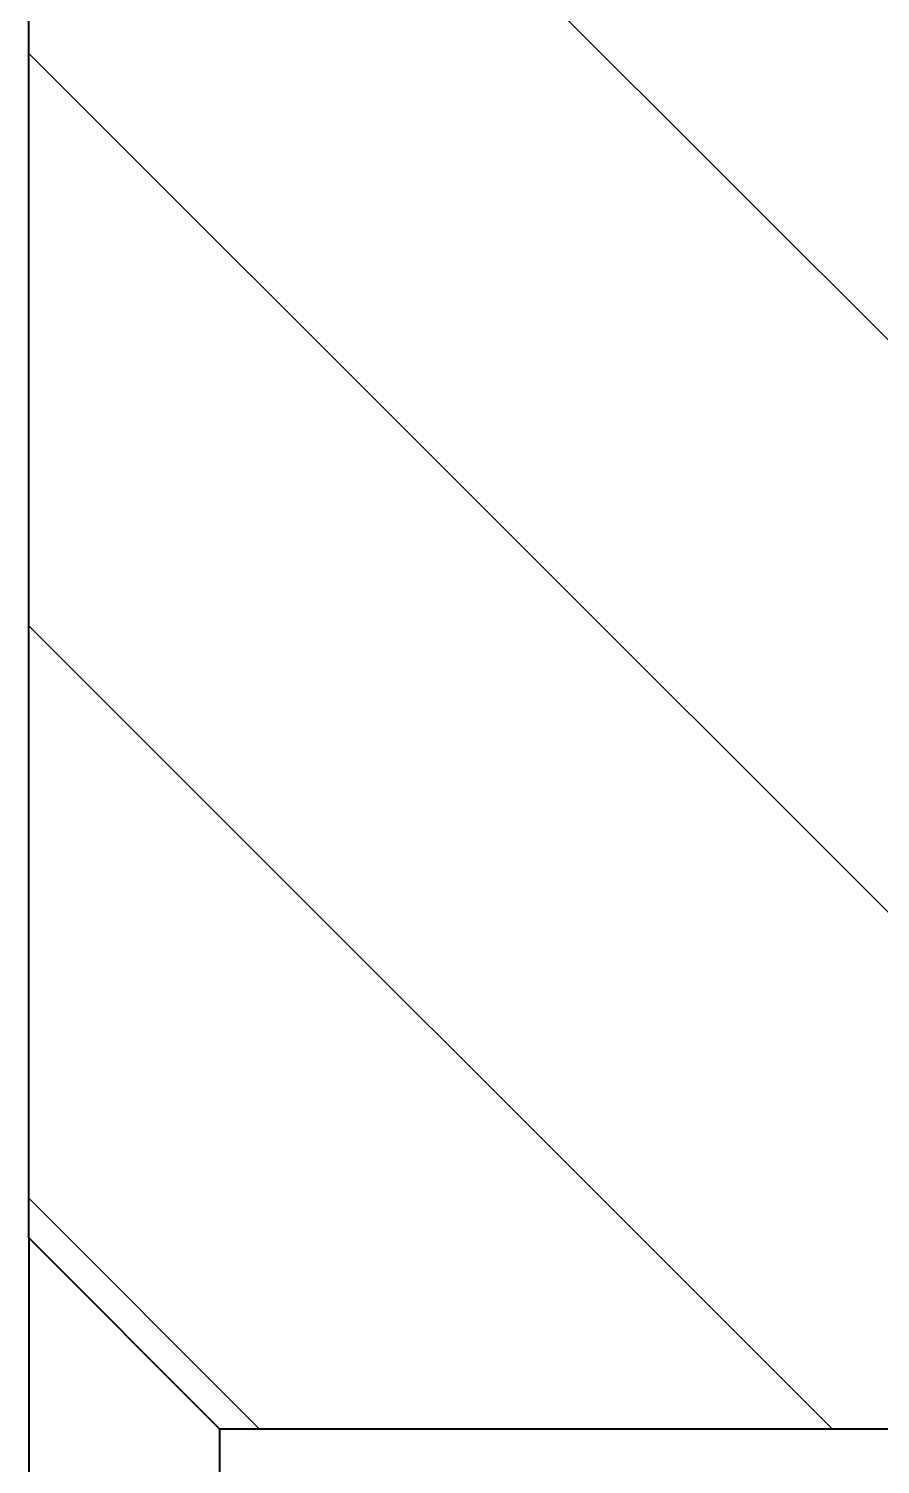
# Model space of a CAD drawing. Header units: millimetres. Extents: x 5231 to 7653, y 7068 to 7959.
# Drawn here: x 7417.99 to 7424.67, y 7631.78 to 7643.04 of the extents above; entities that cross this region are included whole.
import ezdxf

# ---------------------------------------------------------------- set-up
doc = ezdxf.new("R2010")
doc.units = ezdxf.units.MM
doc.layers.add('0.7', color=7, linetype='Continuous', lineweight=40)
doc.layers.add('075', color=3, linetype='Continuous')

msp = doc.modelspace()

# ---------------------------------------------------------------- linework, layer by layer
at = {"layer": '0.7'}
for p, q in [((7417.99, 7633.556), (7417.99, 7643.456)), ((7417.99, 7633.556), (7417.99, 7616.356)), ((7419.49, 7632.056), (7417.99, 7633.556)), ((7419.49, 7617.856), (7419.49, 7632.056)), ((7435.311, 7632.056), (7419.49, 7632.056))]:
    msp.add_line(p, q, dxfattribs=at)
at = {"layer": '075'}
for p, q in [((7433.272, 7632.056), (7420.372, 7644.956)), ((7428.782, 7632.056), (7417.99, 7642.848)), ((7424.292, 7632.056), (7417.99, 7638.358)), ((7419.801, 7632.056), (7417.99, 7633.867))]:
    msp.add_line(p, q, dxfattribs=at)

doc.saveas('drawing.dxf')
